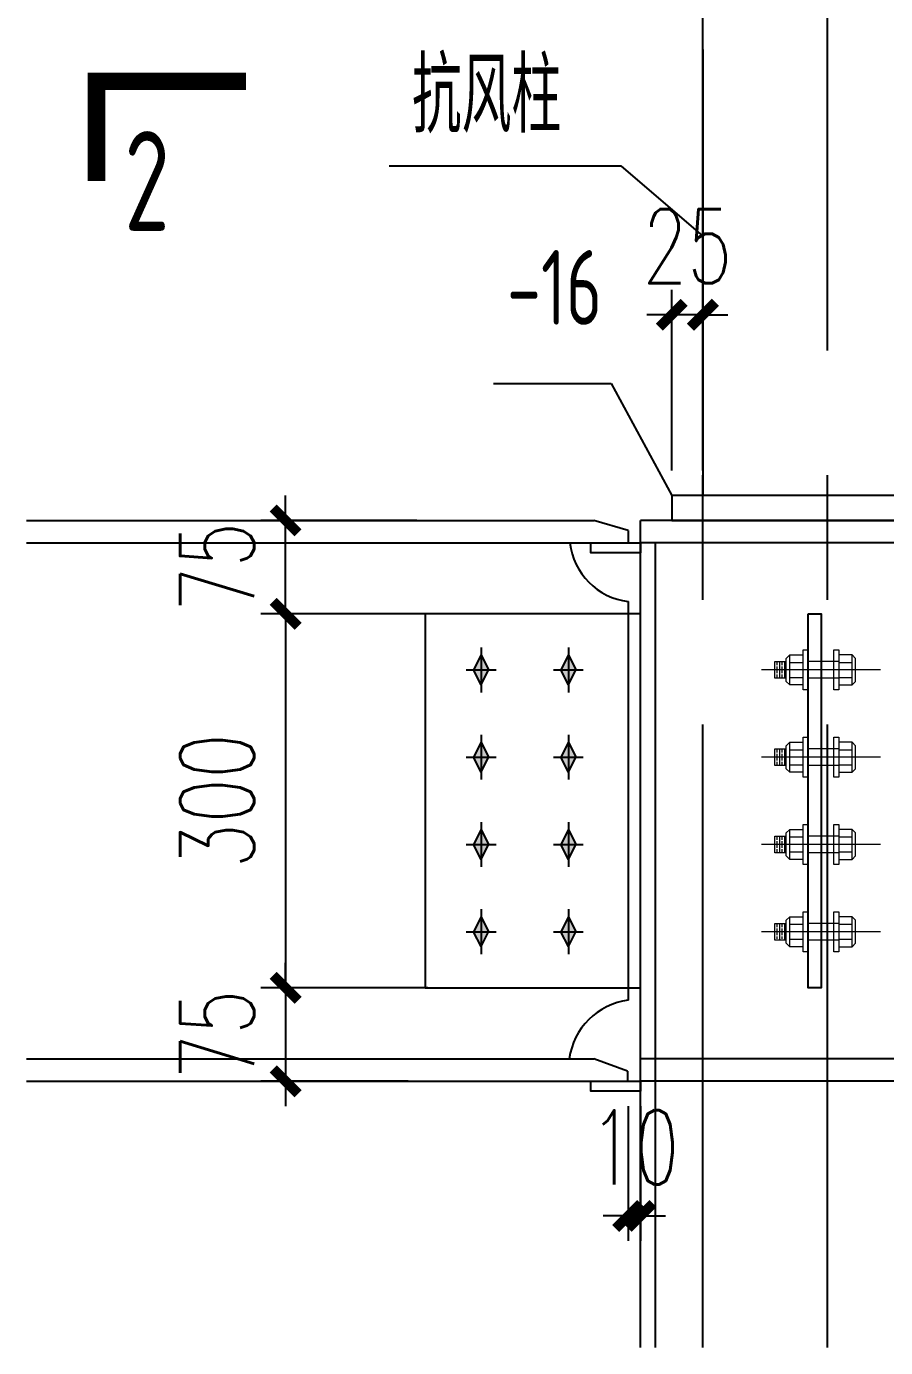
# Model space of a CAD drawing. Extents: x 180850 to 1400258, y 48356 to 327067.
# Drawn here: x 1341359 to 1344806, y 140421 to 145721 of the extents above; entities that cross this region are included whole.
import ezdxf
from ezdxf.enums import TextEntityAlignment as Align

# ---------------------------------------------------------------- set-up
doc = ezdxf.new("R2010")
doc.units = 0
doc.header["$LTSCALE"] = 1000
doc.linetypes.add('0$0$CENTERX2', pattern=[4, 2.5, -0.5, 0.5, -0.5])
doc.linetypes.add('ACAD_ISO02W100', pattern=[15, 12, -3])
doc.layers.add('6', color=253, linetype='Continuous', lineweight=13)
doc.layers.add('螺栓', color=15, linetype='Continuous', lineweight=18)
for name, color, linetype in [('AXIS', 3, 'Continuous'), ('BOLT', 251, 'Continuous'), ('DOTE', 1, 'Continuous'), ('GL', 150, 'Continuous'), ('GZ', 50, 'Continuous'), ('PUB_DIM', 3, 'Continuous'), ('PUB_TEXT', 7, 'Continuous'), ('PZ', 202, 'Continuous'), ('TEXT', 7, 'Continuous'), ('YCX', 90, 'Continuous')]:
    doc.layers.add(name, color=color, linetype=linetype)
doc.styles.add('_TCH_DIM_T3', font='SIMPLEX', dxfattribs={"width": 0.705882, "bigfont": 'GBCBIG'})
doc.styles.add('TSSD_Norm', font='tssdeng.shx', dxfattribs={"bigfont": 'hztxt.shx'})
doc.styles.add('标准字体', font='tssdeng.shx', dxfattribs={"width": 0.7, "bigfont": 'tssdchn.shx'})
doc.dimstyles.new('TCH_100_5', dxfattribs={"dimtxt": 297.5, "dimasz": 100, "dimexe": 100, "dimexo": 100, "dimgap": 126.25, "dimtad": 1, "dimdec": 0, "dimlfac": 0.2, "dimzin": 0, "dimdsep": 46, "dimtxsty": '_TCH_DIM_T3', "dimblk": 'ARCHTICK', "dimcen": 0.09, "dimclrd": 126, "dimclre": 126, "dimclrt": 7, "dimazin": 2, "dimtfac": 1, "dimtdec": 0, "dimtix": 1, "dimtmove": 2, "dimatfit": 3, "dimfxl": 1, "dimtolj": 1, "dimtzin": 0, "dimarcsym": 0})
pattern_1 = [(90, (1565388.505, -429215.4), (-21.2343996, 9e-12), []), (90, (1565377.888, -429215.4), (-21.2343996, 9e-12), [10.6171998, -5.3085999])]
pattern_2 = [(90, (1565388.505, -429215.4), (-21.2343996, 9e-12), []), (90, (1565377.888, -429215.4), (-21.2343996, 9e-12), [10.6171998, -5.3085999])]
pattern_3 = [(90, (1565388.505, -430265.4), (-21.2343996, 9e-12), []), (90, (1565377.888, -430265.4), (-21.2343996, 9e-12), [10.6171998, -5.3085999])]
pattern_4 = [(90, (1565388.505, -430265.4), (-21.2343996, 9e-12), []), (90, (1565377.888, -430265.4), (-21.2343996, 9e-12), [10.6171998, -5.3085999])]
pattern_5 = [(90, (1565388.505, -429565.4), (-21.2343996, 9e-12), []), (90, (1565377.888, -429565.4), (-21.2343996, 9e-12), [10.6171998, -5.3085999])]
pattern_6 = [(90, (1565388.505, -429565.4), (-21.2343996, 9e-12), []), (90, (1565377.888, -429565.4), (-21.2343996, 9e-12), [10.6171998, -5.3085999])]
pattern_7 = [(90, (1565388.505, -429915.4), (-21.2343996, 9e-12), []), (90, (1565377.888, -429915.4), (-21.2343996, 9e-12), [10.6171998, -5.3085999])]
pattern_8 = [(90, (1565388.505, -429915.4), (-21.2343996, 9e-12), []), (90, (1565377.888, -429915.4), (-21.2343996, 9e-12), [10.6171998, -5.3085999])]

# ---------------------------------------------------------------- blocks, each defined once
blk = doc.blocks.new('_ArchTick')
at = {"color": 0, "linetype": 'ByBlock', "const_width": 0.4}
blk.add_lwpolyline([(-0.5, -0.5), (0.5, 0.5)], dxfattribs=at)
blk = doc.blocks.new('*D1712')
at = {"layer": 'AXIS', "color": 126, "linetype": 'ByBlock', "lineweight": -2, "transparency": 16777216}
for p, q in [((1342969.1, 143364.2), (1342298.6, 143364.2)), ((1342398.6, 143364.2), (1342398.6, 141864.2)), ((1342969.1, 141864.2), (1342298.6, 141864.2))]:
    blk.add_line(p, q, dxfattribs=at)
at = {"layer": 'Defpoints', "color": 0, "linetype": 'ByBlock', "transparency": 16777216}
for p in [(1343069.1, 143364.2), (1342398.6, 141864.2), (1343069.1, 141864.2)]:
    blk.add_point(p, dxfattribs=at)
at = {"layer": 'AXIS', "color": 126, "linetype": 'ByBlock', "lineweight": -2, "transparency": 16777216, "xscale": 100, "yscale": 100, "zscale": 100}
for p, rotation in [((1342398.6, 143364.2), 90), ((1342398.6, 141864.2), 270)]:
    blk.add_blockref('_ArchTick', p, dxfattribs=dict(at, rotation=rotation))
at = {"layer": 'AXIS', "color": 7, "linetype": 'ByBlock', "transparency": 16777216, "insert": (1342123.6, 142614.2), "char_height": 297.5, "attachment_point": 5, "rotation": 90, "style": '_TCH_DIM_T3'}
blk.add_mtext('\\A1;300', dxfattribs=at)
blk = doc.blocks.new('*D1713')
at = {"layer": 'AXIS', "color": 126, "linetype": 'ByBlock', "lineweight": -2, "transparency": 16777216}
for p, q in [((1342398.6, 143739.2), (1342398.6, 143839.2)), ((1342924.8, 143739.2), (1342298.6, 143739.2)), ((1342398.6, 143364.2), (1342398.6, 143739.2)), ((1342969.1, 143364.2), (1342298.6, 143364.2)), ((1342398.6, 143364.2), (1342398.6, 143264.2))]:
    blk.add_line(p, q, dxfattribs=at)
at = {"layer": 'Defpoints', "color": 0, "linetype": 'ByBlock', "transparency": 16777216}
for p in [(1342398.6, 143739.2), (1343024.8, 143739.2), (1343069.1, 143364.2)]:
    blk.add_point(p, dxfattribs=at)
at = {"layer": 'AXIS', "color": 126, "linetype": 'ByBlock', "lineweight": -2, "transparency": 16777216, "xscale": 100, "yscale": 100, "zscale": 100}
for p, rotation in [((1342398.6, 143739.2), 270), ((1342398.6, 143364.2), 90)]:
    blk.add_blockref('_ArchTick', p, dxfattribs=dict(at, rotation=rotation))
at = {"layer": 'AXIS', "color": 7, "linetype": 'ByBlock', "transparency": 16777216, "insert": (1342123.6, 143551.7), "char_height": 297.5, "attachment_point": 5, "rotation": 90, "style": '_TCH_DIM_T3'}
blk.add_mtext('\\A1;75', dxfattribs=at)
blk = doc.blocks.new('*D1714')
at = {"layer": 'AXIS', "color": 126, "linetype": 'ByBlock', "lineweight": -2, "transparency": 16777216}
for p, q in [((1342398.6, 141864.2), (1342398.6, 141964.2)), ((1342909.1, 141864.2), (1342298.6, 141864.2)), ((1342398.6, 141864.2), (1342398.6, 141489.2)), ((1342890.9, 141489.2), (1342298.6, 141489.2)), ((1342398.6, 141489.2), (1342398.6, 141389.2))]:
    blk.add_line(p, q, dxfattribs=at)
at = {"layer": 'Defpoints', "color": 0, "linetype": 'ByBlock', "transparency": 16777216}
for p in [(1343009.1, 141864.2), (1342398.6, 141489.2), (1342990.9, 141489.2)]:
    blk.add_point(p, dxfattribs=at)
at = {"layer": 'AXIS', "color": 126, "linetype": 'ByBlock', "lineweight": -2, "transparency": 16777216, "xscale": 100, "yscale": 100, "zscale": 100}
for p, rotation in [((1342398.6, 141864.2), 270), ((1342398.6, 141489.2), 90)]:
    blk.add_blockref('_ArchTick', p, dxfattribs=dict(at, rotation=rotation))
at = {"layer": 'AXIS', "color": 7, "linetype": 'ByBlock', "transparency": 16777216, "insert": (1342123.6, 141676.7), "char_height": 297.5, "attachment_point": 5, "rotation": 90, "style": '_TCH_DIM_T3'}
blk.add_mtext('\\A1;75', dxfattribs=at)
blk = doc.blocks.new('*D1715')
at = {"layer": 'AXIS', "color": 126, "linetype": 'ByBlock', "lineweight": -2, "transparency": 16777216}
for p, q in [((1343772.9, 141389.2), (1343772.9, 140849.2)), ((1343822.9, 141389.2), (1343822.9, 140849.2)), ((1343772.9, 140949.2), (1343672.9, 140949.2)), ((1343772.9, 140949.2), (1343822.9, 140949.2)), ((1343822.9, 140949.2), (1343922.9, 140949.2))]:
    blk.add_line(p, q, dxfattribs=at)
at = {"layer": 'Defpoints', "color": 0, "linetype": 'ByBlock', "transparency": 16777216}
for p in [(1343772.9, 141489.2), (1343822.9, 141489.2), (1343822.9, 140949.2)]:
    blk.add_point(p, dxfattribs=at)
at = {"layer": 'AXIS', "color": 126, "linetype": 'ByBlock', "lineweight": -2, "transparency": 16777216, "xscale": 100, "yscale": 100, "zscale": 100}
blk.add_blockref('_ArchTick', (1343772.9, 140949.2), dxfattribs=at)
at = {"layer": 'AXIS', "color": 126, "linetype": 'ByBlock', "lineweight": -2, "transparency": 16777216, "xscale": 100, "yscale": 100, "zscale": 100, "rotation": 180}
blk.add_blockref('_ArchTick', (1343822.9, 140949.2), dxfattribs=at)
at = {"layer": 'AXIS', "color": 7, "linetype": 'ByBlock', "transparency": 16777216, "insert": (1343797.9, 141224.2), "char_height": 297.5, "attachment_point": 5, "style": '_TCH_DIM_T3'}
blk.add_mtext('\\A1;10', dxfattribs=at)
blk = doc.blocks.new('*D2038')
at = {"layer": 'AXIS', "color": 126, "linetype": 'ByBlock', "lineweight": -2, "transparency": 16777216}
for p, q in [((1343947.9, 143939.2), (1343947.9, 144664.2)), ((1344072.9, 143939.2), (1344072.9, 144664.2)), ((1343947.9, 144564.2), (1343847.9, 144564.2)), ((1344072.9, 144564.2), (1343947.9, 144564.2)), ((1344072.9, 144564.2), (1344172.9, 144564.2))]:
    blk.add_line(p, q, dxfattribs=at)
at = {"layer": 'Defpoints', "color": 0, "linetype": 'ByBlock', "transparency": 16777216}
for p in [(1343947.9, 144564.2), (1343947.9, 143839.2), (1344072.9, 143839.2)]:
    blk.add_point(p, dxfattribs=at)
at = {"layer": 'AXIS', "color": 126, "linetype": 'ByBlock', "lineweight": -2, "transparency": 16777216, "xscale": 100, "yscale": 100, "zscale": 100}
blk.add_blockref('_ArchTick', (1343947.9, 144564.2), dxfattribs=at)
at = {"layer": 'AXIS', "color": 126, "linetype": 'ByBlock', "lineweight": -2, "transparency": 16777216, "xscale": 100, "yscale": 100, "zscale": 100, "rotation": 180}
blk.add_blockref('_ArchTick', (1344072.9, 144564.2), dxfattribs=at)
at = {"layer": 'AXIS', "color": 7, "linetype": 'ByBlock', "transparency": 16777216, "insert": (1344010.4, 144839.2), "char_height": 297.5, "attachment_point": 5, "style": '_TCH_DIM_T3'}
blk.add_mtext('\\A1;25', dxfattribs=at)

msp = doc.modelspace()

# ---------------------------------------------------------------- hatches: boundary and pattern name
at = {"layer": 'BOLT'}
for points in [[(1343182.95, 143199.25), (1343152.95, 143139.25), (1343182.95, 143079.25), (1343212.95, 143139.25)], [(1343532.95, 143199.25), (1343502.95, 143139.25), (1343532.95, 143079.25), (1343562.95, 143139.25)], [(1343182.95, 142849.25), (1343152.95, 142789.25), (1343182.95, 142729.25), (1343212.95, 142789.25)], [(1343532.95, 142849.25), (1343502.95, 142789.25), (1343532.95, 142729.25), (1343562.95, 142789.25)], [(1343182.95, 142499.25), (1343152.95, 142439.25), (1343182.95, 142379.25), (1343212.95, 142439.25)], [(1343532.95, 142499.25), (1343502.95, 142439.25), (1343532.95, 142379.25), (1343562.95, 142439.25)], [(1343182.95, 142149.25), (1343152.95, 142089.25), (1343182.95, 142029.25), (1343212.95, 142089.25)], [(1343532.95, 142149.25), (1343502.95, 142089.25), (1343532.95, 142029.25), (1343562.95, 142089.25)]]:
    msp.add_hatch(color=256, dxfattribs=at).paths.add_polyline_path(points)
at = {"layer": '螺栓'}
h = msp.add_hatch(dxfattribs=at)
h.set_pattern_fill('BRASS', color=256, scale=3.344, angle=90, style=0)
h.set_pattern_definition(pattern_1)
h.paths.add_polyline_path([(1344406.86, 143172.69), (1344361.05, 143172.69), (1344361.05, 143105.81), (1344406.86, 143105.81)])
h = msp.add_hatch(dxfattribs=at)
h.set_pattern_fill('BRASS', color=256, scale=3.344, angle=90, style=0)
h.set_pattern_definition(pattern_2)
h.paths.add_polyline_path([(1344406.86, 143172.69), (1344361.05, 143172.69), (1344361.05, 143105.81), (1344406.86, 143105.81)])
h = msp.add_hatch(dxfattribs=at)
h.set_pattern_fill('BRASS', color=256, scale=3.344, angle=90, style=0)
h.set_pattern_definition(pattern_1)
h.paths.add_polyline_path([(1344406.86, 143172.69), (1344361.05, 143172.69), (1344361.05, 143105.81), (1344406.86, 143105.81)])
h = msp.add_hatch(dxfattribs=at)
h.set_pattern_fill('BRASS', color=256, scale=3.344, angle=90, style=0)
h.set_pattern_definition(pattern_2)
h.paths.add_polyline_path([(1344406.86, 143172.69), (1344361.05, 143172.69), (1344361.05, 143105.81), (1344406.86, 143105.81)])
h = msp.add_hatch(dxfattribs=at)
h.set_pattern_fill('BRASS', color=256, scale=3.344, angle=90, style=0)
h.set_pattern_definition(pattern_5)
h.paths.add_polyline_path([(1344406.86, 142822.69), (1344361.05, 142822.69), (1344361.05, 142755.81), (1344406.86, 142755.81)])
h = msp.add_hatch(dxfattribs=at)
h.set_pattern_fill('BRASS', color=256, scale=3.344, angle=90, style=0)
h.set_pattern_definition(pattern_6)
h.paths.add_polyline_path([(1344406.86, 142822.69), (1344361.05, 142822.69), (1344361.05, 142755.81), (1344406.86, 142755.81)])
h = msp.add_hatch(dxfattribs=at)
h.set_pattern_fill('BRASS', color=256, scale=3.344, angle=90, style=0)
h.set_pattern_definition(pattern_5)
h.paths.add_polyline_path([(1344406.86, 142822.69), (1344361.05, 142822.69), (1344361.05, 142755.81), (1344406.86, 142755.81)])
h = msp.add_hatch(dxfattribs=at)
h.set_pattern_fill('BRASS', color=256, scale=3.344, angle=90, style=0)
h.set_pattern_definition(pattern_6)
h.paths.add_polyline_path([(1344406.86, 142822.69), (1344361.05, 142822.69), (1344361.05, 142755.81), (1344406.86, 142755.81)])
h = msp.add_hatch(dxfattribs=at)
h.set_pattern_fill('BRASS', color=256, scale=3.344, angle=90, style=0)
h.set_pattern_definition(pattern_7)
h.paths.add_polyline_path([(1344406.86, 142472.69), (1344361.05, 142472.69), (1344361.05, 142405.81), (1344406.86, 142405.81)])
h = msp.add_hatch(dxfattribs=at)
h.set_pattern_fill('BRASS', color=256, scale=3.344, angle=90, style=0)
h.set_pattern_definition(pattern_8)
h.paths.add_polyline_path([(1344406.86, 142472.69), (1344361.05, 142472.69), (1344361.05, 142405.81), (1344406.86, 142405.81)])
h = msp.add_hatch(dxfattribs=at)
h.set_pattern_fill('BRASS', color=256, scale=3.344, angle=90, style=0)
h.set_pattern_definition(pattern_7)
h.paths.add_polyline_path([(1344406.86, 142472.69), (1344361.05, 142472.69), (1344361.05, 142405.81), (1344406.86, 142405.81)])
h = msp.add_hatch(dxfattribs=at)
h.set_pattern_fill('BRASS', color=256, scale=3.344, angle=90, style=0)
h.set_pattern_definition(pattern_8)
h.paths.add_polyline_path([(1344406.86, 142472.69), (1344361.05, 142472.69), (1344361.05, 142405.81), (1344406.86, 142405.81)])
h = msp.add_hatch(dxfattribs=at)
h.set_pattern_fill('BRASS', color=256, scale=3.344, angle=90, style=0)
h.set_pattern_definition(pattern_3)
h.paths.add_polyline_path([(1344406.86, 142122.69), (1344361.05, 142122.69), (1344361.05, 142055.81), (1344406.86, 142055.81)])
h = msp.add_hatch(dxfattribs=at)
h.set_pattern_fill('BRASS', color=256, scale=3.344, angle=90, style=0)
h.set_pattern_definition(pattern_4)
h.paths.add_polyline_path([(1344406.86, 142122.69), (1344361.05, 142122.69), (1344361.05, 142055.81), (1344406.86, 142055.81)])
h = msp.add_hatch(dxfattribs=at)
h.set_pattern_fill('BRASS', color=256, scale=3.344, angle=90, style=0)
h.set_pattern_definition(pattern_3)
h.paths.add_polyline_path([(1344406.86, 142122.69), (1344361.05, 142122.69), (1344361.05, 142055.81), (1344406.86, 142055.81)])
h = msp.add_hatch(dxfattribs=at)
h.set_pattern_fill('BRASS', color=256, scale=3.344, angle=90, style=0)
h.set_pattern_definition(pattern_4)
h.paths.add_polyline_path([(1344406.86, 142122.69), (1344361.05, 142122.69), (1344361.05, 142055.81), (1344406.86, 142055.81)])

# ---------------------------------------------------------------- linework, layer by layer
at = {"layer": '6', "linetype": 'ACAD_ISO02W100', "ltscale": 2}
for p, q in [((1344785.15, 143139.25), (1344307.41, 143139.25)), ((1344785.15, 142789.25), (1344307.41, 142789.25)), ((1344785.15, 142439.25), (1344307.41, 142439.25)), ((1344785.15, 142089.25), (1344307.41, 142089.25))]:
    msp.add_line(p, q, dxfattribs=at)
at = {"layer": 'BOLT'}
for p, q in [((1343182.95, 143199.25), (1343152.95, 143139.25)), ((1343182.95, 143229.25), (1343182.95, 143049.25)), ((1343182.95, 143199.25), (1343212.95, 143139.25)), ((1343532.95, 143199.25), (1343502.95, 143139.25)), ((1343532.95, 143229.25), (1343532.95, 143049.25)), ((1343532.95, 143199.25), (1343562.95, 143139.25)), ((1343122.95, 143139.25), (1343242.95, 143139.25)), ((1343182.95, 143079.25), (1343152.95, 143139.25)), ((1343182.95, 143079.25), (1343212.95, 143139.25)), ((1343472.95, 143139.25), (1343592.95, 143139.25)), ((1343532.95, 143079.25), (1343502.95, 143139.25)), ((1343532.95, 143079.25), (1343562.95, 143139.25)), ((1343182.95, 142879.25), (1343182.95, 142699.25)), ((1343532.95, 142879.25), (1343532.95, 142699.25)), ((1343182.95, 142849.25), (1343152.95, 142789.25)), ((1343182.95, 142849.25), (1343212.95, 142789.25)), ((1343532.95, 142849.25), (1343502.95, 142789.25)), ((1343532.95, 142849.25), (1343562.95, 142789.25)), ((1343122.95, 142789.25), (1343242.95, 142789.25)), ((1343182.95, 142729.25), (1343152.95, 142789.25)), ((1343182.95, 142729.25), (1343212.95, 142789.25)), ((1343472.95, 142789.25), (1343592.95, 142789.25)), ((1343532.95, 142729.25), (1343502.95, 142789.25)), ((1343532.95, 142729.25), (1343562.95, 142789.25)), ((1343182.95, 142529.25), (1343182.95, 142349.25)), ((1343532.95, 142529.25), (1343532.95, 142349.25)), ((1343182.95, 142499.25), (1343152.95, 142439.25)), ((1343182.95, 142499.25), (1343212.95, 142439.25)), ((1343532.95, 142499.25), (1343502.95, 142439.25)), ((1343532.95, 142499.25), (1343562.95, 142439.25)), ((1343122.95, 142439.25), (1343242.95, 142439.25)), ((1343182.95, 142379.25), (1343152.95, 142439.25)), ((1343182.95, 142379.25), (1343212.95, 142439.25)), ((1343472.95, 142439.25), (1343592.95, 142439.25)), ((1343532.95, 142379.25), (1343502.95, 142439.25)), ((1343532.95, 142379.25), (1343562.95, 142439.25)), ((1343182.95, 142149.25), (1343152.95, 142089.25)), ((1343182.95, 142179.25), (1343182.95, 141999.25)), ((1343182.95, 142149.25), (1343212.95, 142089.25)), ((1343532.95, 142149.25), (1343502.95, 142089.25)), ((1343532.95, 142179.25), (1343532.95, 141999.25)), ((1343532.95, 142149.25), (1343562.95, 142089.25)), ((1343122.95, 142089.25), (1343242.95, 142089.25)), ((1343182.95, 142029.25), (1343152.95, 142089.25)), ((1343182.95, 142029.25), (1343212.95, 142089.25)), ((1343472.95, 142089.25), (1343592.95, 142089.25)), ((1343532.95, 142029.25), (1343502.95, 142089.25)), ((1343532.95, 142029.25), (1343562.95, 142089.25))]:
    msp.add_line(p, q, dxfattribs=at)
at = {"layer": 'DOTE', "color": 8, "linetype": '0$0$CENTERX2'}
for p, q in [((1344072.95, 140421.05), (1344072.95, 145931.81)), ((1344572.95, 140421.05), (1344572.95, 145931.81))]:
    msp.add_line(p, q, dxfattribs=at)
at = {"layer": 'GL'}
for p, q in [((1341358.52, 143739.25), (1343635.49, 143739.25)), ((1343772.95, 143698.7), (1343635.49, 143739.25)), ((1343772.95, 143698.7), (1343772.95, 143649.25)), ((1341358.52, 143649.25), (1343773.32, 143649.25)), ((1343772.95, 143413.41), (1343772.95, 141814.25)), ((1341358.52, 141579.25), (1343635.5, 141579.25)), ((1343770.61, 141529.92), (1343635.5, 141579.25)), ((1345322.95, 141579.25), (1343822.95, 141579.25)), ((1343770.61, 141529.92), (1343770.61, 141489.31)), ((1341358.52, 141489.25), (1343770.61, 141489.25)), ((1345322.95, 141489.25), (1343822.95, 141489.25))]:
    msp.add_line(p, q, dxfattribs=at)
for points in [[(1343822.95, 143649.25), (1343822.95, 143609.25), (1343622.95, 143609.25), (1343622.95, 143649.25)], [(1343822.95, 141489.25), (1343822.95, 141449.25), (1343622.95, 141449.25), (1343622.95, 141489.25)]]:
    msp.add_lwpolyline(points, close=True, dxfattribs=at)
for centre, radius, start, end in [((1343807.24, 143681.88), 270.64, 186.92371, 262.71995), ((1343809.75, 141541.87), 275.69, 97.6724, 172.20656)]:
    msp.add_arc(centre, radius, start, end, dxfattribs=at)
at = {"layer": 'GZ'}
for p, q in [((1344072.95, 145628.07), (1344072.95, 143839.25)), ((1343822.95, 140421.05), (1343822.95, 143739.25)), ((1345322.95, 143739.25), (1343822.95, 143739.25)), ((1345322.95, 143649.25), (1343822.95, 143649.25)), ((1343882.95, 140421.05), (1343882.95, 143649.25))]:
    msp.add_line(p, q, dxfattribs=at)
at = {"layer": 'PUB_DIM', "const_width": 70}
msp.add_lwpolyline([(1342239.9, 145500.69), (1341639.9, 145500.69), (1341639.9, 145100.69)], dxfattribs=at)
at = {"layer": 'PZ'}
for points in [[(1343947.95, 143739.25), (1345197.95, 143739.25), (1345197.95, 143839.25), (1343947.95, 143839.25)], [(1343822.95, 143364.25), (1342957.95, 143364.25), (1342957.95, 141864.25), (1343822.95, 141864.25)], [(1344494.61, 143364.25), (1344547.95, 143364.25), (1344547.95, 141864.25), (1344494.61, 141864.25)]]:
    msp.add_lwpolyline(points, close=True, dxfattribs=at)
at = {"layer": 'YCX'}
for p, q in [((1342814.48, 145160.92), (1343743.21, 145160.92)), ((1343743.21, 145160.92), (1344072.95, 144879.88)), ((1343232.37, 144288.96), (1343705.11, 144288.96)), ((1343705.11, 144288.96), (1343947.95, 143839.25))]:
    msp.add_line(p, q, dxfattribs=at)
at = {"layer": '螺栓'}
for p, q in [((1344421.05, 143079.06), (1344421.05, 143199.44)), ((1344597.95, 143219.51), (1344618.01, 143219.51)), ((1344597.95, 143219.51), (1344618.01, 143219.51)), ((1344597.95, 143219.51), (1344618.01, 143219.51)), ((1344597.95, 143219.51), (1344618.01, 143219.51)), ((1344671.52, 143079.06), (1344671.52, 143199.44)), ((1344421.05, 143169.35), (1344474.55, 143169.35)), ((1344618.01, 143172.69), (1344494.61, 143172.69)), ((1344618.01, 143169.35), (1344671.52, 143169.35)), ((1344421.05, 143109.15), (1344474.55, 143109.15)), ((1344618.01, 143105.81), (1344494.61, 143105.81)), ((1344618.01, 143109.15), (1344671.52, 143109.15)), ((1344421.05, 142729.06), (1344421.05, 142849.44)), ((1344597.95, 142869.51), (1344618.01, 142869.51)), ((1344597.95, 142869.51), (1344618.01, 142869.51)), ((1344597.95, 142869.51), (1344618.01, 142869.51)), ((1344597.95, 142869.51), (1344618.01, 142869.51)), ((1344671.52, 142729.06), (1344671.52, 142849.44)), ((1344421.05, 142819.35), (1344474.55, 142819.35)), ((1344618.01, 142822.69), (1344494.61, 142822.69)), ((1344618.01, 142819.35), (1344671.52, 142819.35)), ((1344421.05, 142759.15), (1344474.55, 142759.15)), ((1344618.01, 142755.81), (1344494.61, 142755.81)), ((1344618.01, 142759.15), (1344671.52, 142759.15)), ((1344597.95, 142519.51), (1344618.01, 142519.51)), ((1344597.95, 142519.51), (1344618.01, 142519.51)), ((1344597.95, 142519.51), (1344618.01, 142519.51)), ((1344597.95, 142519.51), (1344618.01, 142519.51)), ((1344421.05, 142379.06), (1344421.05, 142499.44)), ((1344421.05, 142469.35), (1344474.55, 142469.35)), ((1344618.01, 142472.69), (1344494.61, 142472.69)), ((1344618.01, 142469.35), (1344671.52, 142469.35)), ((1344671.52, 142379.06), (1344671.52, 142499.44)), ((1344421.05, 142409.15), (1344474.55, 142409.15)), ((1344618.01, 142405.81), (1344494.61, 142405.81)), ((1344618.01, 142409.15), (1344671.52, 142409.15)), ((1344421.05, 142029.06), (1344421.05, 142149.44)), ((1344597.95, 142169.51), (1344618.01, 142169.51)), ((1344597.95, 142169.51), (1344618.01, 142169.51)), ((1344597.95, 142169.51), (1344618.01, 142169.51)), ((1344597.95, 142169.51), (1344618.01, 142169.51)), ((1344671.52, 142029.06), (1344671.52, 142149.44)), ((1344421.05, 142119.35), (1344474.55, 142119.35)), ((1344618.01, 142122.69), (1344494.61, 142122.69)), ((1344618.01, 142119.35), (1344671.52, 142119.35)), ((1344421.05, 142059.15), (1344474.55, 142059.15)), ((1344618.01, 142055.81), (1344494.61, 142055.81)), ((1344618.01, 142059.15), (1344671.52, 142059.15))]:
    msp.add_line(p, q, dxfattribs=at)
for points in [[(1344474.55, 143079.06), (1344421.05, 143079.06), (1344406.86, 143093.25), (1344406.86, 143185.25), (1344421.05, 143199.44), (1344474.55, 143199.44)], [(1344618.01, 143079.06), (1344671.52, 143079.06), (1344685.7, 143093.25), (1344685.7, 143185.25), (1344671.52, 143199.44), (1344618.01, 143199.44)], [(1344406.86, 143105.81), (1344361.05, 143105.81), (1344361.05, 143172.69), (1344406.86, 143172.69)], [(1344474.55, 142729.06), (1344421.05, 142729.06), (1344406.86, 142743.25), (1344406.86, 142835.25), (1344421.05, 142849.44), (1344474.55, 142849.44)], [(1344618.01, 142729.06), (1344671.52, 142729.06), (1344685.7, 142743.25), (1344685.7, 142835.25), (1344671.52, 142849.44), (1344618.01, 142849.44)], [(1344406.86, 142755.81), (1344361.05, 142755.81), (1344361.05, 142822.69), (1344406.86, 142822.69)], [(1344406.86, 142405.81), (1344361.05, 142405.81), (1344361.05, 142472.69), (1344406.86, 142472.69)], [(1344474.55, 142379.06), (1344421.05, 142379.06), (1344406.86, 142393.25), (1344406.86, 142485.25), (1344421.05, 142499.44), (1344474.55, 142499.44)], [(1344618.01, 142379.06), (1344671.52, 142379.06), (1344685.7, 142393.25), (1344685.7, 142485.25), (1344671.52, 142499.44), (1344618.01, 142499.44)], [(1344474.55, 142029.06), (1344421.05, 142029.06), (1344406.86, 142043.25), (1344406.86, 142135.25), (1344421.05, 142149.44), (1344474.55, 142149.44)], [(1344618.01, 142029.06), (1344671.52, 142029.06), (1344685.7, 142043.25), (1344685.7, 142135.25), (1344671.52, 142149.44), (1344618.01, 142149.44)], [(1344406.86, 142055.81), (1344361.05, 142055.81), (1344361.05, 142122.69), (1344406.86, 142122.69)]]:
    msp.add_lwpolyline(points, dxfattribs=at)
for points in [[(1344494.61, 143058.99), (1344474.55, 143058.99), (1344474.55, 143219.51), (1344494.61, 143219.51)], [(1344618.01, 143058.99), (1344597.95, 143058.99), (1344597.95, 143219.51), (1344618.01, 143219.51)], [(1344494.61, 142708.99), (1344474.55, 142708.99), (1344474.55, 142869.51), (1344494.61, 142869.51)], [(1344618.01, 142708.99), (1344597.95, 142708.99), (1344597.95, 142869.51), (1344618.01, 142869.51)], [(1344494.61, 142358.99), (1344474.55, 142358.99), (1344474.55, 142519.51), (1344494.61, 142519.51)], [(1344618.01, 142358.99), (1344597.95, 142358.99), (1344597.95, 142519.51), (1344618.01, 142519.51)], [(1344494.61, 142008.99), (1344474.55, 142008.99), (1344474.55, 142169.51), (1344494.61, 142169.51)], [(1344618.01, 142008.99), (1344597.95, 142008.99), (1344597.95, 142169.51), (1344618.01, 142169.51)]]:
    msp.add_lwpolyline(points, close=True, dxfattribs=at)

# ---------------------------------------------------------------- texts
at = {"layer": 'PUB_TEXT', "style": '标准字体', "width": 0.7}
msp.add_text('2', height=400, dxfattribs=at).set_placement((1341842.45, 145100.69), align=Align.MIDDLE_CENTER)
at = {"layer": 'TEXT', "width": 0.7}
for s, style, p in [('抗风柱', '标准字体', (1343204.93, 145203.84)), ('-16', 'TSSD_Norm', (1343477.68, 144433.61))]:
    msp.add_text(s, height=300, dxfattribs=dict(at, style=style)).set_placement(p, align=Align.BOTTOM_CENTER)

# ---------------------------------------------------------------- dimensions: what is measured, and where the dimension line sits
at = {"layer": 'AXIS', "linetype": 'ByBlock'}
for base, p1, p2, picture, middle in [((1343947.95, 144564.21), (1344072.95, 143839.25), (1343947.95, 143839.25), '*D2038', (1344010.45, 144839.21)), ((1343822.95, 140949.18), (1343772.95, 141489.25), (1343822.95, 141489.25), '*D1715', (1343797.95, 141224.18))]:
    dim = msp.add_linear_dim(base=base, p1=p1, p2=p2, dimstyle='TCH_100_5', dxfattribs=at)
    dim.commit()
    dim.dimension.update_dxf_attribs({"geometry": picture, "text_midpoint": middle})
for base, p1, p2, picture, middle in [((1342398.6, 143739.25), (1343069.14, 143364.25), (1343024.78, 143739.25), '*D1713', (1342123.6, 143551.75)), ((1342398.6, 141864.25), (1343069.14, 143364.25), (1343069.14, 141864.25), '*D1712', (1342123.6, 142614.25)), ((1342398.6, 141489.25), (1343009.14, 141864.25), (1342990.93, 141489.25), '*D1714', (1342123.6, 141676.75))]:
    dim = msp.add_linear_dim(base=base, p1=p1, p2=p2, angle=90, dimstyle='TCH_100_5', dxfattribs=at)
    dim.commit()
    dim.dimension.update_dxf_attribs({"geometry": picture, "text_midpoint": middle})

doc.saveas('drawing.dxf')
